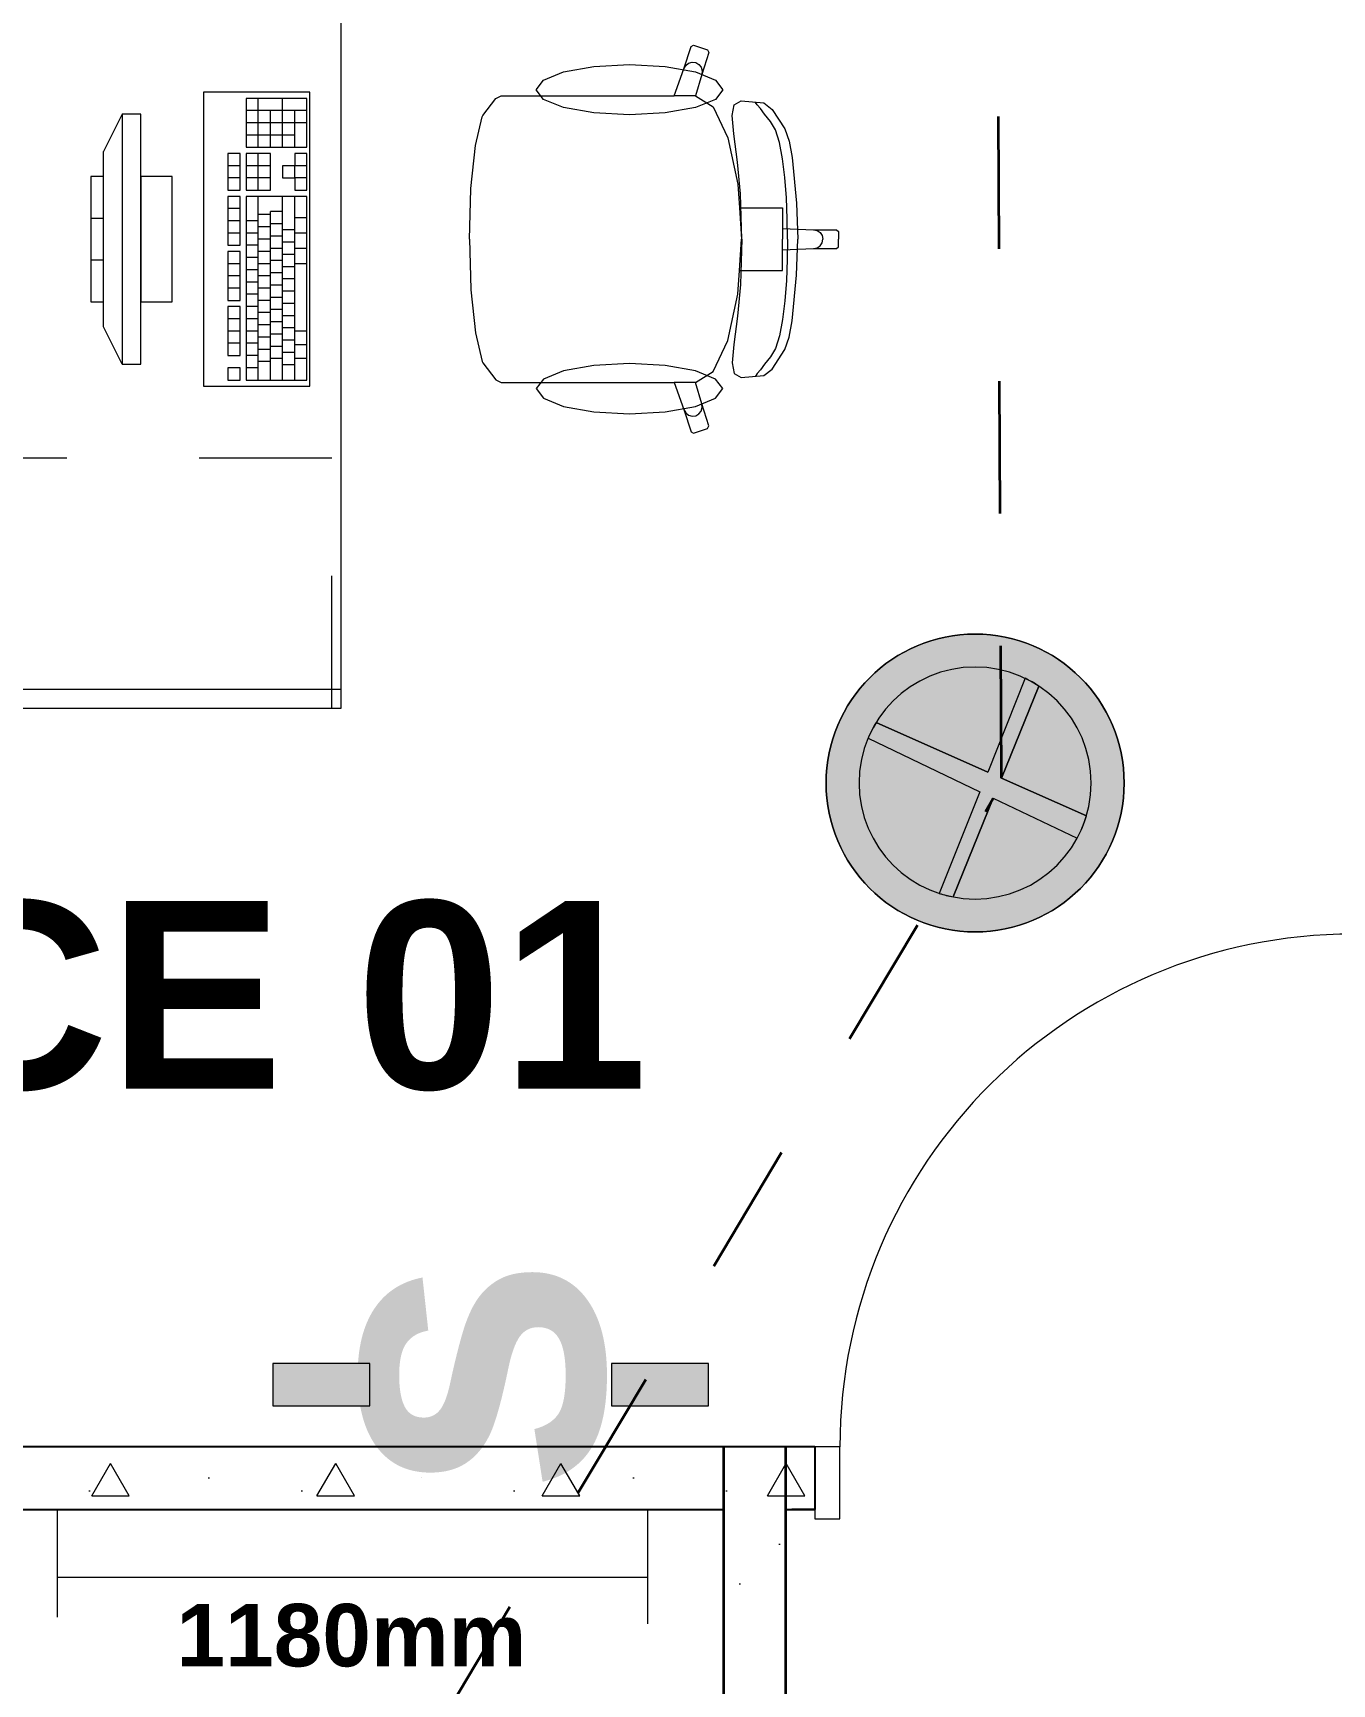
# Model space of a CAD drawing. Header units: millimetres. Extents: x -100675 to 28000, y -21133 to 42228.
# Drawn here: x -73534 to -71457, y 14665 to 17305 of the extents above; entities that cross this region are included whole.
import ezdxf

# ---------------------------------------------------------------- set-up
doc = ezdxf.new("R2010")
doc.units = ezdxf.units.MM
doc.header["$MEASUREMENT"] = 0
doc.linetypes.add('Dashed', pattern=[423.333333, 211.666667, -211.666667])
doc.linetypes.add('Wipeout_Contour', pattern=[1000, 0, -1000])
for name, color, linetype, lineweight in [('New_2D Drafting - General_Pen_No__2', 8, 'Continuous', 15), ('New_ARCHICAD Doors_Pen_No__47', 7, 'Continuous', 25), ('New_Structural - Bearing_Pen_No__21', 7, 'Continuous', 35), ('New_Structural - Bearing_Pen_No__27', 7, 'Continuous', 35), ('New_Structural - Bearing_Pen_No__47', 7, 'Continuous', 25)]:
    doc.layers.add(name, color=color, linetype=linetype, lineweight=lineweight)
for name, color, linetype, lineweight, true_color in [('New_2D Drafting - General_Pen_No__82', 7, 'Continuous', 20, 0xaaaaaa), ('New_Annotation - Text_Pen_No__86', 7, 'Continuous', 20, 0x5555ff), ('New_ARCHICAD Doors_Pen_No__23', 7, 'Continuous', 20, 0xff6600), ('New_ARCHICAD Doors_Pen_No__3', 7, 'Continuous', 18, 0xff6600), ('New_Interior - Furniture _Pen_No__4', 7, 'Continuous', 20, 0x029e21), ('New_Structural - Bearing_Pen_No__169', 7, 'Continuous', 13, 0x68b353), ('New_Structural - Bearing_Pen_No__170', 7, 'Continuous', 13, 0x9f9f00), ('New_Structural - Bearing_Pen_No__61', 7, 'Continuous', 20, 0x6a6a6a), ('New_Structural - Bearing_Pen_No__89', 7, 'Continuous', 20, 0x71cebe)]:
    doc.layers.add(name, color=color, linetype=linetype, lineweight=lineweight, true_color=true_color)
for name, color, linetype in [('New_ARCHICAD Doors', 7, 'Continuous'), ('New_Interior - Furniture', 7, 'Continuous'), ('New_Structural - Bearing', 7, 'Continuous')]:
    doc.layers.add(name, color=color, linetype=linetype)
doc.styles.add('GENERATED_STYLE_2', font='arial.ttf')
pattern_1 = [(0, (0, 0), (0, 623.5383), [60, -300]), (0, (180, 311.8), (0, 623.5383), [60, -300]), (60, (0, 0), (-540, 311.769), [60, -300]), (60, (360, 0), (-540, 311.769), [60, -300]), (120, (60, 0), (540, 311.769), [60, -300]), (120, (420, 0), (540, 311.769), [60, -300]), (0, (0, 60), (0, 120), [0, -120, 0, -180]), (45, (60, 60), (-84.85282, 84.85282), [0, -90, 0, -150])]

# ---------------------------------------------------------------- blocks, each defined once
blk = doc.blocks.new('Slab_28', base_point=(-72027.7, 16343.5))
at = {"layer": 'New_Structural - Bearing_Pen_No__89', "color": 123, "linetype": 'Continuous', "lineweight": 20, "true_color": 0x71cebe, "flags": 128}
for points in [[(-72027.7, 16343.5, -1), (-72027.7, 15867.1, -1)], [(-72027.7, 16290.8, 1), (-72027.7, 15919.8, 1)]]:
    blk.add_lwpolyline(points, format="xyb", close=True, dxfattribs=at)
blk = doc.blocks.new('Door 24_2')
at = {"layer": 'New_ARCHICAD Doors_Pen_No__23', "color": 30, "linetype": 'Continuous', "lineweight": 20, "true_color": 0xff6600}
for p, q in [((-410, 0), (-450, 0)), ((-450, 0), (-450, -115)), ((-410, -115), (-410, 0)), ((450, 0), (410, 0)), ((410, 0), (410, -115)), ((450, -115), (450, 0)), ((-450, -115), (-410, -115)), ((410, -115), (450, -115))]:
    blk.add_line(p, q, dxfattribs=at)
at = {"layer": 'New_ARCHICAD Doors_Pen_No__3', "color": 30, "linetype": 'Continuous', "lineweight": 18, "true_color": 0xff6600}
blk.add_line((410, 0), (410, 820), dxfattribs=at)
blk.add_arc((410, 0), 820, 90, 180, dxfattribs=at)
at = {"layer": 'New_ARCHICAD Doors_Pen_No__47', "color": 7, "linetype": 'Continuous', "lineweight": 25}
for p, q in [((-450, 0), (-487, 0)), ((-450, 0), (-487, 0)), ((-450, 0), (-450, -100)), ((-450, 0), (-450, -100)), ((450, 0), (450, -100)), ((450, 0), (450, -100)), ((450, 0), (487, 0)), ((450, 0), (487, 0)), ((-450, -100), (-487, -100)), ((-450, -100), (-487, -100)), ((450, -100), (487, -100)), ((450, -100), (487, -100))]:
    blk.add_line(p, q, dxfattribs=at)
blk = doc.blocks.new('Wall_41', base_point=(-71363.4, 15043.6))
at = {"color": 254, "linetype": 'Wipeout_Contour', "lineweight": 0, "ltscale": 301126.56828}
blk.add_wipeout([(-72430, 15043.6), (-75115.8, 15043.6), (-75115.8, 14943.6), (-72430, 14943.6)], dxfattribs=at).dxf.layer = 'New_Structural - Bearing'
at = {"color": 254, "linetype": 'Wipeout_Contour', "lineweight": 0, "ltscale": 295380.238251}
blk.add_wipeout([(-72330, 14943.6), (-72283.7, 14943.6), (-72283.7, 15043.6), (-72330, 15043.6)], dxfattribs=at).dxf.layer = 'New_Structural - Bearing'
at = {"color": 254, "linetype": 'Wipeout_Contour', "lineweight": 0, "ltscale": 291725.651085}
blk.add_wipeout([(-71383.7, 15043.6), (-71383.7, 14943.6), (-71363.4, 14943.6), (-71363.4, 15043.6)], dxfattribs=at).dxf.layer = 'New_Structural - Bearing'
at = {"layer": 'New_Structural - Bearing_Pen_No__169', "linetype": 'Continuous', "lineweight": 13, "true_color": 0x68b353}
h = blk.add_hatch(dxfattribs=at)
h.set_pattern_fill('Structural_Concrete', color=85, style=0, pattern_type=2)
h.set_pattern_definition(pattern_1)
h.paths.add_polyline_path([(-72430, 15043.6), (-75115.8, 15043.6), (-75115.8, 14943.6), (-72430, 14943.6)])
h = blk.add_hatch(dxfattribs=at)
h.set_pattern_fill('Structural_Concrete', color=85, style=0, pattern_type=2)
h.set_pattern_definition(pattern_1)
h.paths.add_polyline_path([(-72330, 14943.6), (-72283.7, 14943.6), (-72283.7, 15043.6), (-72330, 15043.6)])
h = blk.add_hatch(dxfattribs=at)
h.set_pattern_fill('Structural_Concrete', color=85, style=0, pattern_type=2)
h.set_pattern_definition(pattern_1)
h.paths.add_polyline_path([(-71383.7, 15043.6), (-71383.7, 14943.6), (-71363.4, 14943.6), (-71363.4, 15043.6)])
at = {"layer": 'New_Structural - Bearing_Pen_No__27', "color": 7, "linetype": 'Continuous', "lineweight": 35}
for p, q in [((-72430, 15043.6), (-72430, 14943.6)), ((-72330, 14943.6), (-72330, 15043.6))]:
    blk.add_line(p, q, dxfattribs=at)
at = {"layer": 'New_Structural - Bearing_Pen_No__47', "color": 7, "linetype": 'Continuous', "lineweight": 25}
for p, q in [((-72283.7, 15043.6), (-72320.7, 15043.6)), ((-72283.7, 15043.6), (-72283.7, 14943.6)), ((-71383.7, 15043.6), (-71346.7, 15043.6)), ((-71383.7, 15043.6), (-71383.7, 14943.6)), ((-72283.7, 14943.6), (-72320.7, 14943.6)), ((-71383.7, 14943.6), (-71346.7, 14943.6))]:
    blk.add_line(p, q, dxfattribs=at)
at = {"layer": 'New_Structural - Bearing_Pen_No__47', "color": 7, "linetype": 'Continuous', "lineweight": 25, "flags": 128}
for points in [[(-72283.7, 15043.6), (-75115.8, 15043.6)], [(-75115.8, 15043.6), (-75115.8, 14943.6)], [(-71363.4, 15043.6), (-71383.7, 15043.6)], [(-71363.4, 14943.6), (-71363.4, 15043.6)], [(-75115.8, 14943.6), (-72430, 14943.6)], [(-72330, 14943.6), (-72283.7, 14943.6)], [(-71383.7, 14943.6), (-71363.4, 14943.6)]]:
    blk.add_lwpolyline(points, dxfattribs=at)
at = {"layer": 'New_ARCHICAD Doors', "color": 21, "linetype": 'Continuous', "lineweight": 18, "true_color": 0xff9955, "zscale": 1000}
blk.add_blockref('Door 24_2', (-71833.7, 15043.6), dxfattribs=at)
blk = doc.blocks.new('Wall_43', base_point=(-72430, 15043.6))
at = {"color": 254, "linetype": 'Wipeout_Contour', "lineweight": 0, "ltscale": 295666.894125}
blk.add_wipeout([(-72430, 14943.6), (-72330, 14943.6), (-72330, 15043.6), (-72430, 15043.6)], dxfattribs=at).dxf.layer = 'New_Structural - Bearing'
at = {"layer": 'New_Structural - Bearing_Pen_No__170', "linetype": 'Continuous', "lineweight": 13, "true_color": 0x9f9f00}
h = blk.add_hatch(dxfattribs=at)
h.set_pattern_fill('Structural_Concrete', color=54, style=0, pattern_type=2)
h.set_pattern_definition(pattern_1)
h.paths.add_polyline_path([(-72430, 14943.6), (-72330, 14943.6), (-72330, 15043.6), (-72430, 15043.6)])
at = {"layer": 'New_Structural - Bearing_Pen_No__47', "color": 7, "linetype": 'Continuous', "lineweight": 25}
blk.add_line((-72330, 15043.6), (-72430, 15043.6), dxfattribs=at)
at = {"color": 254, "linetype": 'Wipeout_Contour', "lineweight": 0, "ltscale": 294791.467148}
blk.add_wipeout([(-72430, 14943.6), (-72430, 12719.5), (-72330, 12719.5), (-72330, 14943.6)], dxfattribs=at).dxf.layer = 'New_Structural - Bearing'
at = {"layer": 'New_Structural - Bearing_Pen_No__170', "linetype": 'Continuous', "lineweight": 13, "true_color": 0x9f9f00}
h = blk.add_hatch(dxfattribs=at)
h.set_pattern_fill('Structural_Concrete', color=54, style=0, pattern_type=2)
h.set_pattern_definition(pattern_1)
h.paths.add_polyline_path([(-72430, 14943.6), (-72430, 12719.5), (-72330, 12719.5), (-72330, 14943.6)])
at = {"layer": 'New_Structural - Bearing_Pen_No__27', "color": 7, "linetype": 'Continuous', "lineweight": 35}
for p, q in [((-72430, 15043.6), (-72430, 14943.6)), ((-72330, 14943.6), (-72330, 15043.6))]:
    blk.add_line(p, q, dxfattribs=at)
at = {"layer": 'New_Structural - Bearing_Pen_No__27', "color": 7, "linetype": 'Continuous', "lineweight": 35, "flags": 128}
for points in [[(-72430, 14943.6), (-72430, 12719.5)], [(-72330, 12719.5), (-72330, 14943.6)], [(-72430, 12719.5), (-72330, 12719.5)]]:
    blk.add_lwpolyline(points, dxfattribs=at)
blk = doc.blocks.new('Office Layout Linear 24')
at = {"layer": 'New_Interior - Furniture _Pen_No__4', "color": 104, "linetype": 'Continuous', "lineweight": 20, "true_color": 0x029e21}
for p, q in [((2234.9, 1392), (2237.9, 1395)), ((2234.9, 1355.1), (2234.9, 1392)), ((2237.9, 1395), (2250, 1395)), ((2262.1, 1395), (2250, 1395)), ((2265.1, 1392), (2262.1, 1395)), ((2265.1, 1355.1), (2265.1, 1392)), ((2233.1, 1305.3), (2234.9, 1355.1)), ((2234.9, 1355.1), (2236.1, 1360.8)), ((2236.1, 1360.8), (2239.3, 1365.7)), ((2239.3, 1365.7), (2244.2, 1368.9)), ((2244.2, 1368.9), (2250, 1370.1)), ((2255.8, 1368.9), (2250, 1370.1)), ((2260.7, 1365.7), (2255.8, 1368.9)), ((2263.9, 1360.8), (2260.7, 1365.7)), ((2265.1, 1355.1), (2263.9, 1360.8)), ((2266.9, 1305.3), (2265.1, 1355.1)), ((2093.4, 1316.3), (2119.3, 1321.1)), ((2119.3, 1321.1), (2192.5, 1328.1)), ((2192.5, 1328.1), (2250, 1330.2)), ((2307.5, 1328.1), (2250, 1330.2)), ((2380.7, 1321.1), (2307.5, 1328.1)), ((2406.6, 1316.3), (2380.7, 1321.1)), ((2042.4, 1289), (2073.5, 1309)), ((2075.2, 1294.3), (2062, 1286.6)), ((2073.5, 1309), (2093.4, 1316.3)), ((2095.5, 1300.5), (2075.2, 1294.3)), ((2121.5, 1305.5), (2095.5, 1300.5)), ((2151.5, 1309.2), (2121.5, 1305.5)), ((2183.9, 1311.7), (2151.5, 1309.2)), ((2217.3, 1313.2), (2183.9, 1311.7)), ((2199.7, 1275.3), (2199.7, 1305.3)), ((2199.7, 1305.3), (2233.1, 1305.3)), ((2250, 1313.6), (2217.3, 1313.2)), ((2233.1, 1305.3), (2250, 1305.3)), ((2250, 1313.6), (2282.7, 1313.2)), ((2266.9, 1305.3), (2250, 1305.3)), ((2300.3, 1305.3), (2266.9, 1305.3)), ((2282.7, 1313.2), (2316.1, 1311.7)), ((2300.3, 1275.3), (2300.3, 1305.3)), ((2316.1, 1311.7), (2348.5, 1309.2)), ((2348.5, 1309.2), (2378.5, 1305.5)), ((2378.5, 1305.5), (2404.5, 1300.5)), ((2404.5, 1300.5), (2424.8, 1294.3)), ((2426.5, 1309), (2406.6, 1316.3)), ((2424.8, 1294.3), (2438, 1286.6)), ((2457.6, 1289), (2426.5, 1309)), ((2028.6, 1239.7), (2031.9, 1275.8)), ((2031.9, 1275.8), (2042.4, 1289)), ((2041.2, 1270.4), (2035, 1265.2)), ((2050.3, 1276.5), (2041.2, 1270.4)), ((2062, 1286.6), (2050.3, 1276.5)), ((2199.7, 1236.6), (2199.7, 1275.3)), ((2300.3, 1236.6), (2300.3, 1275.3)), ((2438, 1286.6), (2449.7, 1276.5)), ((2449.7, 1276.5), (2458.8, 1270.4)), ((2468.1, 1275.8), (2457.6, 1289)), ((2458.8, 1270.4), (2465, 1265.2)), ((2471.4, 1239.7), (2468.1, 1275.8)), ((2035, 1265.2), (2031.2, 1262.6)), ((2465, 1265.2), (2468.8, 1262.6)), ((2035.3, 1228.1), (2028.6, 1239.7)), ((2052.5, 1225.1), (2035.3, 1228.1)), ((2038.2, 1194.6), (2087.9, 1218.4)), ((2081.5, 1227.7), (2052.5, 1225.1)), ((2126.8, 1233.5), (2081.5, 1227.7)), ((2087.9, 1218.4), (2162.3, 1234.2)), ((2177.7, 1238.2), (2126.8, 1233.5)), ((2162.3, 1234.2), (2199.7, 1236.6)), ((2250, 1240.5), (2177.7, 1238.2)), ((2199.7, 1236.6), (2250, 1239.8)), ((2250, 1240.5), (2322.3, 1238.2)), ((2300.3, 1236.6), (2250, 1239.8)), ((2337.7, 1234.2), (2300.3, 1236.6)), ((2322.3, 1238.2), (2373.2, 1233.5)), ((2412.1, 1218.4), (2337.7, 1234.2)), ((2373.2, 1233.5), (2418.5, 1227.7)), ((2461.8, 1194.6), (2412.1, 1218.4)), ((2418.5, 1227.7), (2447.5, 1225.1)), ((2447.5, 1225.1), (2464.7, 1228.1)), ((2464.7, 1228.1), (2471.4, 1239.7)), ((2020.8, 1166.7), (2038.2, 1194.6)), ((2479.2, 1166.7), (2461.8, 1194.6)), ((1940, 1163.1), (1947.5, 1185.9)), ((1941.9, 1159.4), (1940, 1163.1)), ((1947.5, 1185.9), (1951.3, 1187.8)), ((1951.3, 1187.8), (1986.7, 1176.4)), ((1967, 1161), (1967.7, 1166.8)), ((1967.7, 1166.8), (1970.5, 1171.9)), ((1970.5, 1171.9), (1975.2, 1175.5)), ((1975.2, 1175.5), (1980.8, 1177.1)), ((1980.8, 1177.1), (1986.7, 1176.4)), ((1986.7, 1176.4), (2020.8, 1166.7)), ((2020.7, 1166.5), (2020.8, 1166.7)), ((2020.7, 1166.5), (2020.7, 1132.3)), ((2513.3, 1176.4), (2479.2, 1166.7)), ((2479.3, 1166.5), (2479.2, 1166.7)), ((2479.3, 1166.5), (2479.3, 1132.3)), ((2548.7, 1187.8), (2513.3, 1176.4)), ((2519.2, 1177.1), (2513.3, 1176.4)), ((2524.8, 1175.5), (2519.2, 1177.1)), ((2529.5, 1171.9), (2524.8, 1175.5)), ((2532.3, 1166.8), (2529.5, 1171.9)), ((2533, 1161), (2532.3, 1166.8)), ((2552.5, 1185.9), (2548.7, 1187.8)), ((2560, 1163.1), (2552.5, 1185.9)), ((2558.1, 1159.4), (2560, 1163.1)), ((1977.4, 1148), (1941.9, 1159.4)), ((1968.6, 1155.4), (1967, 1161)), ((1972.2, 1150.8), (1968.6, 1155.4)), ((1977.4, 1148), (1972.2, 1150.8)), ((2020.7, 1132.3), (1977.4, 1148)), ((2479.3, 1132.3), (2522.6, 1148)), ((2522.6, 1148), (2558.1, 1159.4)), ((2522.6, 1148), (2527.8, 1150.8)), ((2527.8, 1150.8), (2531.4, 1155.4)), ((2531.4, 1155.4), (2533, 1161)), ((2020.7, 923.2), (2020.7, 1132.3)), ((2479.3, 923.2), (2479.3, 1132.3)), ((2020.7, 887.1), (2020.7, 923.2)), ((2479.3, 887.1), (2479.3, 923.2)), ((2020.7, 856), (2020.7, 887.1)), ((2479.3, 856), (2479.3, 887.1)), ((2025.3, 847.4), (2020.7, 856)), ((2052.1, 826.3), (2025.3, 847.4)), ((2447.9, 826.3), (2474.7, 847.4)), ((2474.7, 847.4), (2479.3, 856)), ((2054.2, 825.4), (2052.1, 826.3)), ((2100.1, 814.7), (2054.2, 825.4)), ((2399.9, 814.7), (2445.8, 825.4)), ((2445.8, 825.4), (2447.9, 826.3)), ((2168.9, 807.6), (2100.1, 814.7)), ((2170, 807.5), (2168.9, 807.6)), ((2250, 805), (2170, 807.5)), ((2250, 805), (2330, 807.5)), ((2330, 807.5), (2331.1, 807.6)), ((2331.1, 807.6), (2399.9, 814.7)), ((3000, 600), (2970, 600)), ((2970, 600), (2970, 15)), ((3000, -600), (3000, 600)), ((2103.1, 545.2), (2024.8, 545.2)), ((2024.8, 545.2), (2024.8, 448.2)), ((2044.4, 545.2), (2044.4, 448.2)), ((2064, 545.2), (2064, 448.2)), ((2103.1, 448.2), (2103.1, 545.2)), ((2171.7, 545.2), (2112.9, 545.2)), ((2112.9, 545.2), (2112.9, 525.8)), ((2132.5, 545.2), (2132.5, 525.8)), ((2152.1, 545.2), (2152.1, 525.8)), ((2171.7, 525.8), (2171.7, 545.2)), ((2475.2, 545.2), (2181.5, 545.2)), ((2181.5, 545.2), (2181.5, 448.2)), ((2215.7, 545.2), (2215.7, 525.8)), ((2240.2, 545.2), (2240.2, 525.8)), ((2264.7, 545.2), (2264.7, 525.8)), ((2289.2, 545.2), (2289.2, 525.8)), ((2396.9, 545.2), (2396.9, 525.8)), ((2418.9, 545.2), (2418.9, 525.8)), ((2440.9, 545.2), (2440.9, 525.8)), ((2475.2, 448.2), (2475.2, 545.2)), ((2103.1, 506.4), (2024.8, 506.4)), ((2103.1, 525.8), (2044.4, 525.8)), ((2083.5, 525.8), (2083.5, 448.2)), ((2112.9, 525.8), (2132.5, 525.8)), ((2132.5, 525.8), (2132.5, 506.4)), ((2152.1, 525.8), (2132.5, 525.8)), ((2132.5, 506.4), (2152.1, 506.4)), ((2152.1, 506.4), (2152.1, 525.8)), ((2152.1, 525.8), (2171.7, 525.8)), ((2475.2, 525.8), (2181.5, 525.8)), ((2475.2, 506.4), (2181.5, 506.4)), ((2205.9, 506.4), (2205.9, 487)), ((2225.5, 506.4), (2225.5, 487)), ((2235.3, 525.8), (2235.3, 506.4)), ((2245.1, 506.4), (2245.1, 487)), ((2254.9, 525.8), (2254.9, 506.4)), ((2264.7, 506.4), (2264.7, 487)), ((2274.5, 525.8), (2274.5, 506.4)), ((2284.3, 506.4), (2284.3, 487)), ((2294.1, 525.8), (2294.1, 506.4)), ((2303.9, 506.4), (2303.9, 487)), ((2313.6, 525.8), (2313.6, 506.4)), ((2323.4, 506.4), (2323.4, 487)), ((2333.2, 525.8), (2333.2, 506.4)), ((2343, 506.4), (2343, 487)), ((2352.8, 525.8), (2352.8, 506.4)), ((2362.6, 506.4), (2362.6, 487)), ((2372.4, 525.8), (2372.4, 506.4)), ((2382.2, 506.4), (2382.2, 487)), ((2392, 525.8), (2392, 506.4)), ((2401.8, 506.4), (2401.8, 487)), ((2411.6, 525.8), (2411.6, 506.4)), ((2421.4, 506.4), (2421.4, 487)), ((2431.1, 525.8), (2431.1, 506.4)), ((2440.9, 506.4), (2440.9, 487)), ((2450.7, 525.8), (2450.7, 506.4)), ((2103.1, 487), (2044.4, 487)), ((2171.7, 487), (2112.9, 487)), ((2112.9, 487), (2112.9, 448.2)), ((2132.5, 487), (2132.5, 448.2)), ((2152.1, 487), (2152.1, 448.2)), ((2171.7, 448.2), (2171.7, 487)), ((2475.2, 487), (2205.9, 487)), ((2210.8, 487), (2210.8, 467.6)), ((2230.4, 487), (2230.4, 467.6)), ((2250, 487), (2250, 467.6)), ((2269.6, 487), (2269.6, 467.6)), ((2289.2, 487), (2289.2, 467.6)), ((2308.8, 487), (2308.8, 467.6)), ((2328.3, 487), (2328.3, 467.6)), ((2347.9, 487), (2347.9, 467.6)), ((2367.5, 487), (2367.5, 467.6)), ((2387.1, 487), (2387.1, 467.6)), ((2406.7, 487), (2406.7, 467.6)), ((2426.2, 487), (2426.2, 467.6)), ((2445.8, 487), (2445.8, 467.6)), ((2103.1, 467.6), (2024.8, 467.6)), ((2171.7, 467.6), (2112.9, 467.6)), ((2475.2, 467.6), (2181.5, 467.6)), ((2220.6, 467.6), (2220.6, 448.2)), ((2240.2, 467.6), (2240.2, 448.2)), ((2259.8, 467.6), (2259.8, 448.2)), ((2279.4, 467.6), (2279.4, 448.2)), ((2299, 467.6), (2299, 448.2)), ((2318.5, 467.6), (2318.5, 448.2)), ((2338.1, 467.6), (2338.1, 448.2)), ((2357.7, 467.6), (2357.7, 448.2)), ((2377.3, 467.6), (2377.3, 448.2)), ((2396.9, 467.6), (2396.9, 448.2)), ((2416.5, 467.6), (2416.5, 448.2)), ((2436, 467.6), (2436, 448.2)), ((2455.6, 467.6), (2455.6, 448.2)), ((2024.8, 448.2), (2103.1, 448.2)), ((2112.9, 448.2), (2171.7, 448.2)), ((2171.7, 438.5), (2112.9, 438.5)), ((2112.9, 438.5), (2112.9, 419.1)), ((2132.5, 438.5), (2132.5, 419.1)), ((2152.1, 438.5), (2152.1, 419.1)), ((2171.7, 419.1), (2171.7, 438.5)), ((2181.5, 448.2), (2475.2, 448.2)), ((2259.8, 438.5), (2181.5, 438.5)), ((2181.5, 438.5), (2181.5, 419.1)), ((2201, 438.5), (2201, 419.1)), ((2220.6, 438.5), (2220.6, 419.1)), ((2240.2, 438.5), (2240.2, 419.1)), ((2259.8, 419.1), (2259.8, 438.5)), ((2347.9, 438.5), (2269.6, 438.5)), ((2269.6, 438.5), (2269.6, 419.1)), ((2289.2, 438.5), (2289.2, 419.1)), ((2308.8, 438.5), (2308.8, 419.1)), ((2328.3, 438.5), (2328.3, 419.1)), ((2347.9, 419.1), (2347.9, 438.5)), ((2436, 438.5), (2357.7, 438.5)), ((2357.7, 438.5), (2357.7, 419.1)), ((2377.3, 438.5), (2377.3, 419.1)), ((2396.9, 438.5), (2396.9, 419.1)), ((2416.5, 438.5), (2416.5, 419.1)), ((2436, 419.1), (2436, 438.5)), ((2475.2, 438.5), (2455.6, 438.5)), ((2455.6, 438.5), (2455.6, 419.1)), ((2475.2, 419.1), (2475.2, 438.5)), ((2112.9, 419.1), (2171.7, 419.1)), ((2181.5, 419.1), (2259.8, 419.1)), ((2269.6, 419.1), (2347.9, 419.1)), ((2357.7, 419.1), (2436, 419.1)), ((2455.6, 419.1), (2475.2, 419.1)), ((2350, 330), (2150, 330)), ((2150, 330), (2150, 280)), ((2350, 280), (2350, 330)), ((2450, 280), (2050, 280)), ((2050, 280), (2050, 250)), ((2150, 280), (2350, 280)), ((2450, 250), (2450, 280)), ((2050, 250), (2450, 250)), ((2050, 250), (2110, 220)), ((2450, 250), (2390, 220)), ((2390, 220), (2110, 220)), ((2350, 220), (2150, 220)), ((2150, 220), (2150, 200)), ((2216.7, 220), (2216.7, 200)), ((2283.3, 220), (2283.3, 200)), ((2350, 200), (2350, 220)), ((2150, 200), (2350, 200))]:
    blk.add_line(p, q, dxfattribs=at)
at = {"layer": 'New_Interior - Furniture _Pen_No__4', "color": 104, "linetype": 'Dashed', "lineweight": 20, "true_color": 0x029e21}
for p, q in [((3000, 585), (2600, 585)), ((2600, 585), (2600, 0))]:
    blk.add_line(p, q, dxfattribs=at)
at = {"layer": 'New_Interior - Furniture _Pen_No__4', "color": 104, "linetype": 'Continuous', "lineweight": 20, "true_color": 0x029e21, "flags": 128}
for points in [[(1970.7, 1060.9), (1973.8, 1118), (1982.5, 1166.3), (1995.6, 1198.6), (2011, 1210), (2026.4, 1198.6), (2039.5, 1166.3), (2048.2, 1118), (2051.2, 1060.9), (2048.2, 1003.9), (2039.5, 955.6), (2026.4, 923.3), (2011, 911.9), (1995.6, 923.3), (1982.5, 955.6), (1973.8, 1003.9)], [(2529.3, 1060.9), (2526.2, 1118), (2517.5, 1166.3), (2504.4, 1198.6), (2489, 1210), (2473.6, 1198.6), (2460.5, 1166.3), (2451.8, 1118), (2448.8, 1060.9), (2451.8, 1003.9), (2460.5, 955.6), (2473.6, 923.3), (2489, 911.9), (2504.4, 923.3), (2517.5, 955.6), (2526.2, 1003.9)], [(1500, 0), (3000, 0), (3000, 600), (1500, 600)], [(2485, 380), (2485, 550), (2015, 550), (2015, 380)]]:
    blk.add_lwpolyline(points, close=True, dxfattribs=at)

msp = doc.modelspace()

# ---------------------------------------------------------------- hatches: boundary and pattern name
at = {"layer": 'New_2D Drafting - General_Pen_No__82', "linetype": 'Continuous', "lineweight": 20, "true_color": 0xaaaaaa}
for points in [[(-72027.7, 16343.5, 1), (-72027.7, 15867.1, 1)], [(-71849.9, 16052.6), (-71985.7, 16113), (-71925.8, 16260.3, 0.034067), (-71947.8, 16272.7), (-72007.6, 16122.7), (-72186, 16202.1, 0.037873), (-72198.8, 16177.1), (-72020.1, 16091.4), (-72084.9, 15928.8, 0.030742), (-72062.8, 15923.1), (-71998.6, 16081.1), (-71864.6, 16016.9, 0.052198)], [(-73150, 15177.3), (-73150, 15109.6), (-72995.4, 15109.6), (-72995.4, 15177.3)], [(-72608.7, 15177.3), (-72608.7, 15109.6), (-72454.1, 15109.6), (-72454.1, 15177.3)]]:
    msp.add_hatch(color=253, dxfattribs=at).paths.add_polyline_path(points)

# ---------------------------------------------------------------- linework, layer by layer
at = {"layer": 'New_2D Drafting - General_Pen_No__2', "color": 8, "linetype": 'Continuous', "lineweight": 15, "flags": 128}
for points in [[(-72027.7, 16343.5, 1), (-72027.7, 15867.1, 1)], [(-72027.7, 15919.8, 1), (-72027.7, 16290.8, 1)], [(-72027.7, 16290.8, 1), (-72027.7, 15919.8, 1)], [(-71849.9, 16052.6), (-71985.7, 16113), (-71925.8, 16260.3, 0.034067), (-71947.8, 16272.7), (-72007.6, 16122.7), (-72186, 16202.1, 0.037873), (-72198.8, 16177.1), (-72020.1, 16091.4), (-72084.9, 15928.8, 0.030742), (-72062.8, 15923.1), (-71998.6, 16081.1), (-71864.6, 16016.9, 0.052198)]]:
    msp.add_lwpolyline(points, format="xyb", close=True, dxfattribs=at)
for points in [[(-73150, 15177.3), (-73150, 15109.6), (-72995.4, 15109.6), (-72995.4, 15177.3)], [(-72608.7, 15177.3), (-72608.7, 15109.6), (-72454.1, 15109.6), (-72454.1, 15177.3)]]:
    msp.add_lwpolyline(points, close=True, dxfattribs=at)
at = {"layer": 'New_Structural - Bearing_Pen_No__21', "color": 7, "linetype": 'Dashed', "lineweight": 35}
msp.add_line((-71985.7, 16113), (-71998.6, 19076.5), dxfattribs=at)
at = {"layer": 'New_Structural - Bearing_Pen_No__61', "color": 251, "linetype": 'Continuous', "lineweight": 20, "true_color": 0x6a6a6a}
for p, q in [((-71947.8, 16272.7), (-72007.6, 16122.7)), ((-71925.8, 16260.3), (-71985.7, 16113)), ((-72186, 16202.1), (-72007.6, 16122.7)), ((-72198.8, 16177.1), (-72020.1, 16091.4)), ((-71985.7, 16113), (-71849.9, 16052.6)), ((-72020.1, 16091.4), (-72084.9, 15928.8)), ((-71998.6, 16081.1), (-72062.8, 15923.1)), ((-71998.6, 16081.1), (-71864.6, 16016.9)), ((-73494.4, 14835.6), (-72551, 14835.6))]:
    msp.add_line(p, q, dxfattribs=at)

# ---------------------------------------------------------------- block references
at = {"layer": 'New_Interior - Furniture', "color": 104, "linetype": 'Continuous', "lineweight": 20, "true_color": 0x029e21, "zscale": 1000, "rotation": 270}
msp.add_blockref('Office Layout Linear 24', (-73641.1, 19224.9), dxfattribs=at)
at = {"layer": 'New_Structural - Bearing', "color": 123, "linetype": 'Continuous', "lineweight": 20, "true_color": 0x71cebe}
msp.add_blockref('Slab_28', (-72027.7, 16343.5), dxfattribs=at)

# ---------------------------------------------------------------- texts
at = {"layer": 'New_Annotation - Text_Pen_No__86', "color": 173, "linetype": 'Continuous', "lineweight": 20, "true_color": 0x5555ff, "insert": (-73024.6, 14792.7), "char_height": 100, "attachment_point": 2, "style": 'GENERATED_STYLE_2'}
msp.add_mtext('\\A1;{\\pqc;\\fArial|b1|i0|c0|p34;1180mm}', dxfattribs=at)

# ---------------------------------------------------------------- next in the draw order: block references
at = {"layer": 'New_Structural - Bearing', "color": 7, "lineweight": 25}
msp.add_blockref('Wall_41', (-71363.4, 15043.6), dxfattribs=at)

# ---------------------------------------------------------------- next in the draw order: linework, layer by layer
at = {"layer": 'New_Structural - Bearing_Pen_No__61', "color": 251, "linetype": 'Continuous', "lineweight": 20, "true_color": 0x6a6a6a}
for p, q in [((-72995.4, 15177.3), (-73150, 15177.3)), ((-73150, 15177.3), (-73150, 15109.6)), ((-72995.4, 15109.6), (-72995.4, 15177.3)), ((-72454.1, 15177.3), (-72608.7, 15177.3)), ((-72608.7, 15177.3), (-72608.7, 15109.6)), ((-72454.1, 15109.6), (-72454.1, 15177.3)), ((-73150, 15109.6), (-72995.4, 15109.6)), ((-72608.7, 15109.6), (-72454.1, 15109.6)), ((-73494.4, 14771.3), (-73494.4, 14943.6)), ((-72551, 14760.6), (-72551, 14943.6))]:
    msp.add_line(p, q, dxfattribs=at)

# ---------------------------------------------------------------- next in the draw order: block references
at = {"layer": 'New_Structural - Bearing', "color": 7, "lineweight": 35}
msp.add_blockref('Wall_43', (-72430, 15043.6), dxfattribs=at)

# ---------------------------------------------------------------- next in the draw order: texts
at = {"layer": 'New_Annotation - Text_Pen_No__86', "color": 173, "linetype": 'Continuous', "lineweight": 20, "true_color": 0x5555ff, "insert": (-73610.5, 15916.4), "char_height": 300, "attachment_point": 2, "style": 'GENERATED_STYLE_2'}
msp.add_mtext('\\A1;{\\pqc;\\fArial|b1|i0|c0|p34;OFFICE 01}', dxfattribs=at)
at = {"layer": 'New_Annotation - Text_Pen_No__86', "color": 173, "linetype": 'Continuous', "lineweight": 20, "true_color": 0x5555ff, "insert": (-73123.2, 15157.6), "char_height": 500, "attachment_point": 2, "rotation": 90, "style": 'GENERATED_STYLE_2'}
msp.add_mtext('\\A1;{\\pqc;\\fArial|b1|i0|c0|p34;s}', dxfattribs=at)

# ---------------------------------------------------------------- next in the draw order: linework, layer by layer
at = {"layer": 'New_Structural - Bearing_Pen_No__21', "color": 7, "linetype": 'Dashed', "lineweight": 35}
msp.add_line((-73096.8, 14242.7), (-71998.6, 16081.1), dxfattribs=at)

doc.saveas('drawing.dxf')
